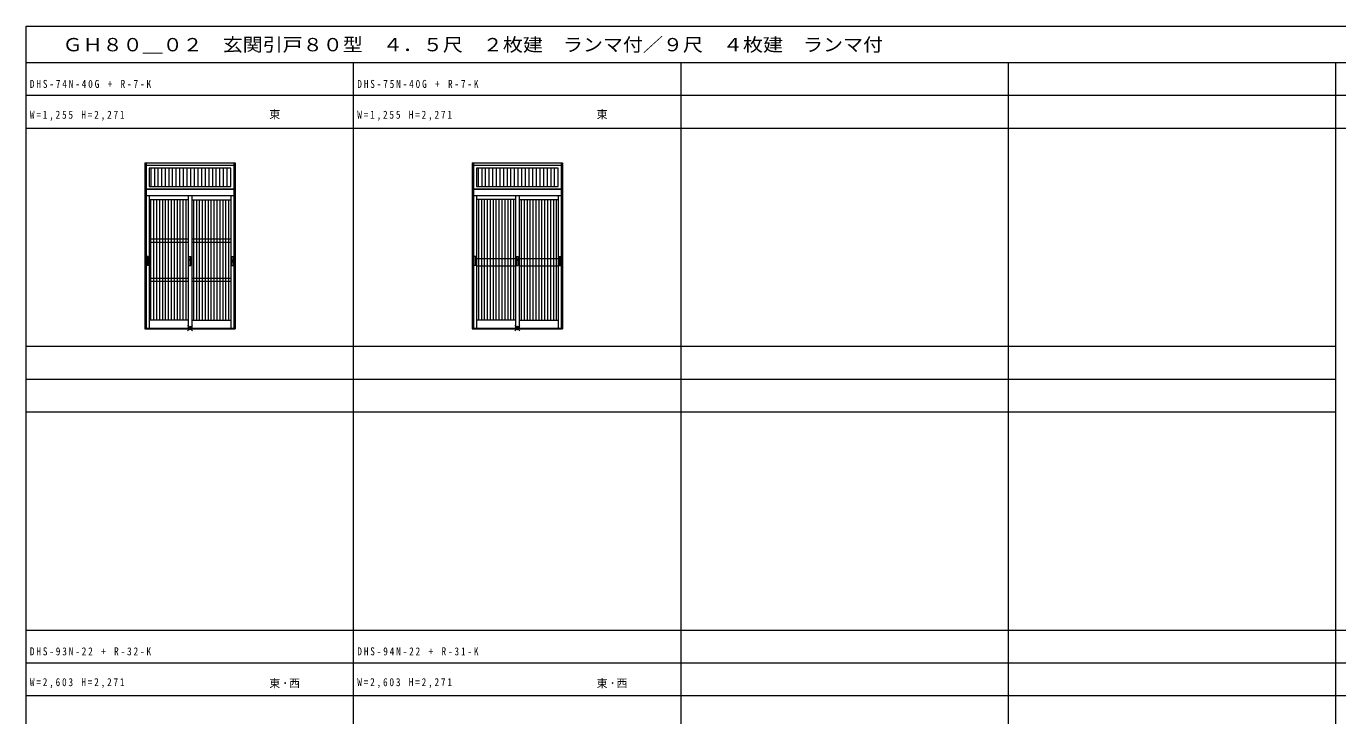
# Model space of a CAD drawing. Units: millimetres, scale not verified. Extents: x -14850 to 12650, y -10500 to 9500.
# Drawn here: x -14850 to 3175, y 21 to 9500 of the extents above; entities that cross this region are included whole.
import ezdxf
from ezdxf.enums import TextEntityAlignment as Align

# ---------------------------------------------------------------- set-up
doc = ezdxf.new("R2010")
doc.units = ezdxf.units.MM
doc.header["$LTSCALE"] = 50
doc.layers.add('0-0_0', color=7, linetype='Continuous')
for name, color, linetype, lineweight in [('0-1_USER1', 7, 'Continuous', 9), ('0-2_YKK_ZWAK', 7, 'Continuous', 9), ('0-3_YKK_11', 4, 'Continuous', 9), ('0-6_YKK_13', 3, 'Continuous', 9)]:
    doc.layers.add(name, color=color, linetype=linetype, lineweight=lineweight)
doc.styles.add('ＭＳ ゴシック', font='')
doc.styles.get('ＭＳ ゴシック').set_extended_font_data('MS Gothic')

msp = doc.modelspace()

# ---------------------------------------------------------------- linework, layer by layer
at = {"layer": '0-1_USER1'}
for p, q in [((-14850, 9500), (12650, 9500)), ((-14850, -10500), (-14850, 9500)), ((-14850, 9000), (12150, 9000)), ((-10350, -10500), (-10350, 9000)), ((-5850, -10500), (-5850, 9000)), ((-1350, -10500), (-1350, 9000)), ((3150, -10500), (3150, 9000)), ((-14850, 8550), (12150, 8550)), ((-14850, 8100), (12150, 8100)), ((-14850, 5100), (3150, 5100)), ((-14850, 4650), (3150, 4650)), ((-14850, 4200), (3150, 4200)), ((-14850, 1200), (12150, 1200)), ((-14850, 750), (12150, 750)), ((-14850, 300), (12150, 300))]:
    msp.add_line(p, q, dxfattribs=at)
at = {"layer": '0-2_YKK_ZWAK'}
for p, q in [((-12564.64, 5385.36), (-12635.36, 5314.64)), ((-12564.64, 5314.64), (-12635.36, 5385.36)), ((-8064.64, 5385.36), (-8135.36, 5314.64)), ((-8064.64, 5314.64), (-8135.36, 5385.36))]:
    msp.add_line(p, q, dxfattribs=at)
for centre in [(-12600, 5350), (-8100, 5350)]:
    msp.add_circle(centre, 25, dxfattribs=at)
at = {"layer": '0-3_YKK_11'}
for p, q in [((-13202.5, 7591), (-13202.5, 7259)), ((-13202.5, 7591), (-11997.5, 7591)), ((-11997.5, 7591), (-11997.5, 7259)), ((-8702.5, 7591), (-7497.5, 7591)), ((-8702.5, 7591), (-8702.5, 7259)), ((-7497.5, 7591), (-7497.5, 7259)), ((-13162.5, 7551), (-13162.5, 7299)), ((-12037.5, 7551), (-13162.5, 7551)), ((-13137.5, 7551), (-13137.5, 7299)), ((-13087.5, 7551), (-13087.5, 7299)), ((-13037.5, 7299), (-13037.5, 7551)), ((-12987.5, 7299), (-12987.5, 7551)), ((-12937.5, 7299), (-12937.5, 7551)), ((-12887.5, 7299), (-12887.5, 7551)), ((-12837.5, 7299), (-12837.5, 7551)), ((-12787.5, 7299), (-12787.5, 7551)), ((-12737.5, 7299), (-12737.5, 7551)), ((-12687.5, 7299), (-12687.5, 7551)), ((-12637.5, 7299), (-12637.5, 7551)), ((-12587.5, 7299), (-12587.5, 7551)), ((-12537.5, 7299), (-12537.5, 7551)), ((-12487.5, 7299), (-12487.5, 7551)), ((-12437.5, 7299), (-12437.5, 7551)), ((-12387.5, 7299), (-12387.5, 7551)), ((-12337.5, 7299), (-12337.5, 7551)), ((-12287.5, 7299), (-12287.5, 7551)), ((-12237.5, 7299), (-12237.5, 7551)), ((-12187.5, 7299), (-12187.5, 7551)), ((-12137.5, 7299), (-12137.5, 7551)), ((-12087.5, 7299), (-12087.5, 7551)), ((-12037.5, 7299), (-12037.5, 7551)), ((-7537.5, 7551), (-8662.5, 7551)), ((-8662.5, 7551), (-8662.5, 7299)), ((-8637.5, 7551), (-8637.5, 7299)), ((-8587.5, 7551), (-8587.5, 7299)), ((-8537.5, 7299), (-8537.5, 7551)), ((-8487.5, 7299), (-8487.5, 7551)), ((-8437.5, 7299), (-8437.5, 7551)), ((-8387.5, 7299), (-8387.5, 7551)), ((-8337.5, 7299), (-8337.5, 7551)), ((-8287.5, 7299), (-8287.5, 7551)), ((-8237.5, 7299), (-8237.5, 7551)), ((-8187.5, 7299), (-8187.5, 7551)), ((-8137.5, 7299), (-8137.5, 7551)), ((-8087.5, 7299), (-8087.5, 7551)), ((-8037.5, 7299), (-8037.5, 7551)), ((-7987.5, 7299), (-7987.5, 7551)), ((-7937.5, 7299), (-7937.5, 7551)), ((-7887.5, 7299), (-7887.5, 7551)), ((-7837.5, 7299), (-7837.5, 7551)), ((-7787.5, 7299), (-7787.5, 7551)), ((-7737.5, 7299), (-7737.5, 7551)), ((-7687.5, 7299), (-7687.5, 7551)), ((-7637.5, 7299), (-7637.5, 7551)), ((-7587.5, 7299), (-7587.5, 7551)), ((-7537.5, 7299), (-7537.5, 7551)), ((-13202.5, 7259), (-11997.5, 7259)), ((-13162.5, 7299), (-12037.5, 7299)), ((-8702.5, 7259), (-7497.5, 7259)), ((-8662.5, 7299), (-7537.5, 7299)), ((-13202.5, 7169), (-13202.5, 5350)), ((-13162.5, 7169), (-13162.5, 5350)), ((-12625, 7113), (-13162.5, 7113)), ((-13135.25, 5459), (-13135.25, 7113)), ((-13095, 5459), (-13095, 7113)), ((-13054.75, 5459), (-13054.75, 7113)), ((-13014.5, 5459), (-13014.5, 7113)), ((-12974.25, 5459), (-12974.25, 7113)), ((-12934, 5459), (-12934, 7113)), ((-12893.75, 5459), (-12893.75, 7113)), ((-12853.5, 5459), (-12853.5, 7113)), ((-12813.25, 5459), (-12813.25, 7113)), ((-12773, 5459), (-12773, 7113)), ((-12732.75, 5459), (-12732.75, 7113)), ((-12692.5, 5459), (-12692.5, 7113)), ((-12652.25, 5459), (-12652.25, 7113)), ((-12625, 7169), (-12625, 5350)), ((-12575, 7169), (-12575, 5350)), ((-12575, 7113), (-12037.5, 7113)), ((-12547.75, 5459), (-12547.75, 7113)), ((-12507.5, 5459), (-12507.5, 7113)), ((-12467.25, 5459), (-12467.25, 7113)), ((-12427, 5459), (-12427, 7113)), ((-12386.75, 5459), (-12386.75, 7113)), ((-12346.5, 5459), (-12346.5, 7113)), ((-12306.25, 5459), (-12306.25, 7113)), ((-12266, 5459), (-12266, 7113)), ((-12225.75, 5459), (-12225.75, 7113)), ((-12185.5, 5459), (-12185.5, 7113)), ((-12145.25, 5459), (-12145.25, 7113)), ((-12105, 5459), (-12105, 7113)), ((-12064.75, 5459), (-12064.75, 7113)), ((-12037.5, 7169), (-12037.5, 5350)), ((-11997.5, 7169), (-11997.5, 5350)), ((-8702.5, 7169), (-8702.5, 5350)), ((-8662.5, 7169), (-8662.5, 5350)), ((-8125, 7119), (-8662.5, 7119)), ((-8635.25, 7119), (-8635.25, 5459)), ((-8595, 7119), (-8595, 5459)), ((-8554.75, 7119), (-8554.75, 5459)), ((-8514.5, 7119), (-8514.5, 5459)), ((-8474.25, 7119), (-8474.25, 5459)), ((-8434, 7119), (-8434, 5459)), ((-8393.75, 7119), (-8393.75, 5459)), ((-8353.5, 7119), (-8353.5, 5459)), ((-8313.25, 7119), (-8313.25, 5459)), ((-8273, 7119), (-8273, 5459)), ((-8232.75, 7119), (-8232.75, 5459)), ((-8192.5, 7119), (-8192.5, 5459)), ((-8152.25, 7119), (-8152.25, 5459)), ((-8125, 7169), (-8125, 5350)), ((-8075, 7169), (-8075, 5350)), ((-8075, 7119), (-7537.5, 7119)), ((-8047.75, 7119), (-8047.75, 5459)), ((-8007.5, 7119), (-8007.5, 5459)), ((-7967.25, 7119), (-7967.25, 5459)), ((-7927, 7119), (-7927, 5459)), ((-7886.75, 7119), (-7886.75, 5459)), ((-7846.5, 7119), (-7846.5, 5459)), ((-7806.25, 7119), (-7806.25, 5459)), ((-7766, 7119), (-7766, 5459)), ((-7725.75, 7119), (-7725.75, 5459)), ((-7685.5, 7119), (-7685.5, 5459)), ((-7645.25, 7119), (-7645.25, 5459)), ((-7605, 7119), (-7605, 5459)), ((-7564.75, 7119), (-7564.75, 5459)), ((-7537.5, 7169), (-7537.5, 5350)), ((-7497.5, 7169), (-7497.5, 5350)), ((-12625, 6572), (-13162.5, 6572)), ((-13162.5, 6532), (-12625, 6532)), ((-12037.5, 6572), (-12575, 6572)), ((-12575, 6532), (-12037.5, 6532)), ((-8125, 6302.41), (-8662.5, 6302.41)), ((-8125, 6202.41), (-8662.5, 6202.41)), ((-7537.5, 6302.41), (-8075, 6302.41)), ((-7537.5, 6202.41), (-8075, 6202.41)), ((-12625, 6030), (-13162.5, 6030)), ((-12625, 5990), (-13162.5, 5990)), ((-12037.5, 6030), (-12575, 6030)), ((-12037.5, 5990), (-12575, 5990)), ((-12625, 5459), (-13162.5, 5459)), ((-12575, 5459), (-12037.5, 5459)), ((-8125, 5459), (-8662.5, 5459)), ((-8075, 5459), (-7537.5, 5459))]:
    msp.add_line(p, q, dxfattribs=at)
at = {"layer": '0-6_YKK_13'}
for p, q in [((-13220, 7621), (-13220, 5338)), ((-13220, 7621), (-11980, 7621)), ((-13202.5, 7621), (-13202.5, 5338)), ((-13202.5, 7591), (-11997.5, 7591)), ((-11997.5, 7621), (-11997.5, 5338)), ((-11980, 7621), (-11980, 5338)), ((-8720, 7621), (-8720, 5338)), ((-8720, 7621), (-7480, 7621)), ((-8702.5, 7621), (-8702.5, 5338)), ((-8702.5, 7591), (-7497.5, 7591)), ((-7497.5, 7621), (-7497.5, 5338)), ((-7480, 7621), (-7480, 5338)), ((-11997.5, 7259), (-13202.5, 7259)), ((-7497.5, 7259), (-8702.5, 7259)), ((-11997.5, 7169), (-13202.5, 7169)), ((-7497.5, 7169), (-8702.5, 7169)), ((-13172.5, 6333), (-13192.5, 6333)), ((-13192.5, 6213), (-13192.5, 6333)), ((-13172.5, 6213), (-13172.5, 6333)), ((-12612.5, 6213), (-12612.5, 6333)), ((-12612.5, 6333), (-12587.5, 6333)), ((-12587.5, 6213), (-12587.5, 6333)), ((-12027.5, 6213), (-12027.5, 6333)), ((-12027.5, 6333), (-12007.5, 6333)), ((-12007.5, 6213), (-12007.5, 6333)), ((-8692.5, 6213), (-8692.5, 6333)), ((-8672.5, 6333), (-8692.5, 6333)), ((-8672.5, 6213), (-8672.5, 6333)), ((-8112.5, 6213), (-8112.5, 6333)), ((-8112.5, 6333), (-8087.5, 6333)), ((-8087.5, 6213), (-8087.5, 6333)), ((-7527.5, 6213), (-7527.5, 6333)), ((-7527.5, 6333), (-7507.5, 6333)), ((-7507.5, 6213), (-7507.5, 6333)), ((-13172.5, 6213), (-13192.5, 6213)), ((-12612.5, 6213), (-12587.5, 6213)), ((-12027.5, 6213), (-12007.5, 6213)), ((-12026.5, 6276.26), (-12026.5, 6269.74)), ((-12008.5, 6276.26), (-12008.5, 6269.74)), ((-8672.5, 6213), (-8692.5, 6213)), ((-8112.5, 6213), (-8087.5, 6213)), ((-7527.5, 6213), (-7507.5, 6213)), ((-7526.5, 6276.26), (-7526.5, 6269.74)), ((-7508.5, 6276.26), (-7508.5, 6269.74)), ((-13220, 5338), (-11980, 5338)), ((-13202.5, 5350), (-11997.5, 5350)), ((-8720, 5338), (-7480, 5338)), ((-8702.5, 5350), (-7497.5, 5350))]:
    msp.add_line(p, q, dxfattribs=at)
for centre in [(-12600, 6289.81), (-8100, 6289.81)]:
    msp.add_circle(centre, 11.25, dxfattribs=at)
for centre, start, end in [((-12017.5, 6276.26), 0, 180), ((-12017.5, 6269.74), 180, 0), ((-7517.5, 6276.26), 0, 180), ((-7517.5, 6269.74), 180, 0)]:
    msp.add_arc(centre, 9, start, end, dxfattribs=at)

# ---------------------------------------------------------------- texts
at = {"layer": '0-0_0', "color": 3, "style": 'ＭＳ ゴシック', "width": 1.1}
msp.add_text('ＧＨ８０＿０２\u3000玄関引戸８０型\u3000４．５尺\u3000２枚建\u3000ランマ付／９尺\u3000４枚建\u3000ランマ付', height=183.3, dxfattribs=at).set_placement((-14350, 9100), align=Align.BOTTOM_LEFT)
at = {"layer": '0-0_0', "style": 'ＭＳ ゴシック'}
for p in [(-11510, 8200), (-7010, 8200)]:
    msp.add_text('東', height=110, dxfattribs=at).set_placement(p, align=Align.BOTTOM_LEFT)
at = {"layer": '0-0_0', "char_height": 110, "attachment_point": 7, "style": 'ＭＳ ゴシック'}
for s, insert in [('\\T1.4;\\W0.85;DHS-74N-40G\\~+\\~R-7-K', (-14800, 8650)), ('\\T1.4;\\W0.85;DHS-75N-40G\\~+\\~R-7-K', (-10300, 8650)), ('\\T1.39;\\W0.85;W=1,255\\~H=2,271', (-14800, 8200)), ('\\T1.39;\\W0.85;W=1,255\\~H=2,271', (-10300, 8200)), ('\\T1.4;\\W0.85;DHS-93N-22\\~+\\~R-32-K', (-14800, 850)), ('\\T1.4;\\W0.85;DHS-94N-22\\~+\\~R-31-K', (-10300, 850)), ('\\T1.39;\\W0.85;W=2,603\\~H=2,271', (-14800, 400)), ('\\T1.21;東･西', (-11510, 400)), ('\\T1.39;\\W0.85;W=2,603\\~H=2,271', (-10300, 400)), ('\\T1.21;東･西', (-7010, 400))]:
    msp.add_mtext(s, dxfattribs=dict(at, insert=insert))

doc.saveas('drawing.dxf')
